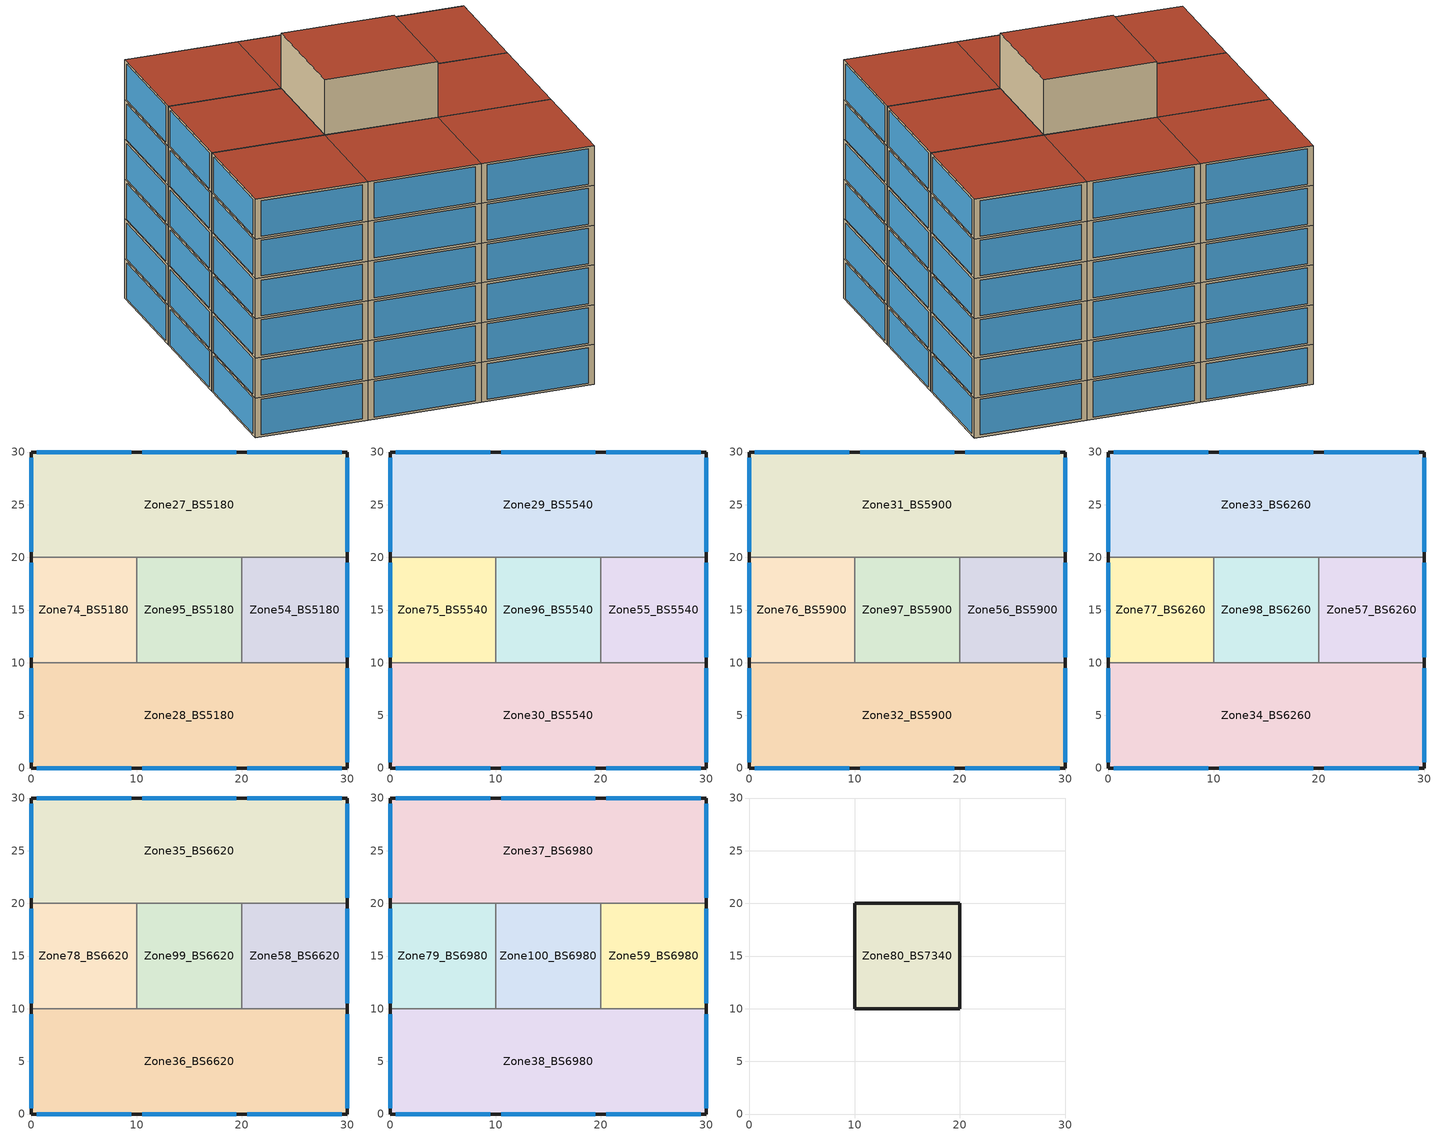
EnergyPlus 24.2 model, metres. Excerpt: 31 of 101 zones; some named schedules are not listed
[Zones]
Zone27_BS5180
 floor to Zone25_BS4820 (TBIM_PT_Slab_Raised_Floor_400_Rev): 20,30 20,20 10,20 10,30 z51.8; 10,30 10,20 0,20 0,30 z51.8; 30,30 30,20 20,20 20,30 z51.8
 wall outside (TBIM_Unitised_Curtain_Wall_200): 30,20 30,30 20,30 10,30 0,30 0,20 z51.8:55.4
 wall to Zone95_BS5180 (TBIM_RC_Core_Wall_400_Rev): 10,20 20,20 z51.8:55.4
 wall to Zone54_BS5180 (TBIM_Gypsum_Stud_Partition_125_Rev): 20,20 30,20 z51.8:55.4
 wall to Zone74_BS5180 (TBIM_Gypsum_Stud_Partition_125_Rev): 0,20 10,20 z51.8:55.4
 window (Glazing_U1.4_SHGC0.45_VT0.7): 19.47,30 10.53,30 / 9.47,30 0.53,30 / 0,29.47 0,20.53 / 30,20.53 30,29.47 / 29.47,30 20.53,30 z51.99:55.21
Zone28_BS5180
 floor to Zone26_BS4820 (TBIM_PT_Slab_Raised_Floor_400_Rev): 20,10 20,0 10,0 10,10 z51.8; 30,10 30,0 20,0 20,10 z51.8; 10,10 10,0 0,0 0,10 z51.8
 wall outside (TBIM_Unitised_Curtain_Wall_200): 0,10 0,0 10,0 20,0 30,0 30,10 z51.8:55.4
 wall to Zone95_BS5180 (TBIM_RC_Core_Wall_400_Rev): 20,10 10,10 z51.8:55.4
 wall to Zone54_BS5180 (TBIM_Gypsum_Stud_Partition_125_Rev): 30,10 20,10 z51.8:55.4
 wall to Zone74_BS5180 (TBIM_Gypsum_Stud_Partition_125_Rev): 10,10 0,10 z51.8:55.4
 window (Glazing_U1.4_SHGC0.45_VT0.7): 10.53,0 19.47,0 / 20.53,0 29.47,0 / 30,0.53 30,9.47 / 0,9.47 0,0.53 / 0.53,0 9.47,0 z51.99:55.21
Zone54_BS5180
 floor to Zone53_BS4820 (TBIM_PT_Slab_Raised_Floor_400_Rev): 30,20 30,10 20,10 20,20 z51.8
 wall outside (TBIM_Unitised_Curtain_Wall_200): 30,10 30,20 z51.8:55.4
 wall to Zone95_BS5180 (TBIM_RC_Core_Wall_400_Rev): 20,20 20,10 z51.8:55.4
 window (Glazing_U1.4_SHGC0.45_VT0.7): 30,10.53 30,19.47 z51.99:55.21
Zone74_BS5180
 floor to Zone73_BS4820 (TBIM_PT_Slab_Raised_Floor_400_Rev): 10,20 10,10 0,10 0,20 z51.8
 wall outside (TBIM_Unitised_Curtain_Wall_200): 0,20 0,10 z51.8:55.4
 wall to Zone95_BS5180 (TBIM_RC_Core_Wall_400_Rev): 10,10 10,20 z51.8:55.4
 window (Glazing_U1.4_SHGC0.45_VT0.7): 0,19.47 0,10.53 z51.99:55.21
Zone95_BS5180
 floor to Zone94_BS4820 (TBIM_PT_Slab_Raised_Floor_400_Rev): 20,20 20,10 10,10 10,20 z51.8
Zone29_BS5540
 floor to Zone27_BS5180 (TBIM_PT_Slab_Raised_Floor_400_Rev): 20,30 20,20 10,20 10,30 z55.4; 10,30 10,20 0,20 0,30 z55.4; 30,30 30,20 20,20 20,30 z55.4
 wall outside (TBIM_Unitised_Curtain_Wall_200): 30,20 30,30 20,30 10,30 0,30 0,20 z55.4:59
 wall to Zone96_BS5540 (TBIM_RC_Core_Wall_400_Rev): 10,20 20,20 z55.4:59
 wall to Zone55_BS5540 (TBIM_Gypsum_Stud_Partition_125_Rev): 20,20 30,20 z55.4:59
 wall to Zone75_BS5540 (TBIM_Gypsum_Stud_Partition_125_Rev): 0,20 10,20 z55.4:59
 window (Glazing_U1.4_SHGC0.45_VT0.7): 19.47,30 10.53,30 / 9.47,30 0.53,30 / 0,29.47 0,20.53 / 30,20.53 30,29.47 / 29.47,30 20.53,30 z55.59:58.81
Zone30_BS5540
 floor to Zone28_BS5180 (TBIM_PT_Slab_Raised_Floor_400_Rev): 20,10 20,0 10,0 10,10 z55.4; 30,10 30,0 20,0 20,10 z55.4; 10,10 10,0 0,0 0,10 z55.4
 wall outside (TBIM_Unitised_Curtain_Wall_200): 0,10 0,0 10,0 20,0 30,0 30,10 z55.4:59
 wall to Zone96_BS5540 (TBIM_RC_Core_Wall_400_Rev): 20,10 10,10 z55.4:59
 wall to Zone55_BS5540 (TBIM_Gypsum_Stud_Partition_125_Rev): 30,10 20,10 z55.4:59
 wall to Zone75_BS5540 (TBIM_Gypsum_Stud_Partition_125_Rev): 10,10 0,10 z55.4:59
 window (Glazing_U1.4_SHGC0.45_VT0.7): 10.53,0 19.47,0 / 20.53,0 29.47,0 / 30,0.53 30,9.47 / 0,9.47 0,0.53 / 0.53,0 9.47,0 z55.59:58.81
Zone55_BS5540
 floor to Zone54_BS5180 (TBIM_PT_Slab_Raised_Floor_400_Rev): 30,20 30,10 20,10 20,20 z55.4
 wall outside (TBIM_Unitised_Curtain_Wall_200): 30,10 30,20 z55.4:59
 wall to Zone96_BS5540 (TBIM_RC_Core_Wall_400_Rev): 20,20 20,10 z55.4:59
 window (Glazing_U1.4_SHGC0.45_VT0.7): 30,10.53 30,19.47 z55.59:58.81
Zone75_BS5540
 floor to Zone74_BS5180 (TBIM_PT_Slab_Raised_Floor_400_Rev): 10,20 10,10 0,10 0,20 z55.4
 wall outside (TBIM_Unitised_Curtain_Wall_200): 0,20 0,10 z55.4:59
 wall to Zone96_BS5540 (TBIM_RC_Core_Wall_400_Rev): 10,10 10,20 z55.4:59
 window (Glazing_U1.4_SHGC0.45_VT0.7): 0,19.47 0,10.53 z55.59:58.81
Zone96_BS5540
 floor to Zone95_BS5180 (TBIM_PT_Slab_Raised_Floor_400_Rev): 20,20 20,10 10,10 10,20 z55.4
Zone31_BS5900
 floor to Zone29_BS5540 (TBIM_PT_Slab_Raised_Floor_400_Rev): 20,30 20,20 10,20 10,30 z59; 10,30 10,20 0,20 0,30 z59; 30,30 30,20 20,20 20,30 z59
 wall outside (TBIM_Unitised_Curtain_Wall_200): 30,20 30,30 20,30 10,30 0,30 0,20 z59:62.6
 wall to Zone97_BS5900 (TBIM_RC_Core_Wall_400_Rev): 10,20 20,20 z59:62.6
 wall to Zone56_BS5900 (TBIM_Gypsum_Stud_Partition_125_Rev): 20,20 30,20 z59:62.6
 wall to Zone76_BS5900 (TBIM_Gypsum_Stud_Partition_125_Rev): 0,20 10,20 z59:62.6
 window (Glazing_U1.4_SHGC0.45_VT0.7): 19.47,30 10.53,30 / 9.47,30 0.53,30 / 0,29.47 0,20.53 / 30,20.53 30,29.47 / 29.47,30 20.53,30 z59.19:62.41
Zone32_BS5900
 floor to Zone30_BS5540 (TBIM_PT_Slab_Raised_Floor_400_Rev): 20,10 20,0 10,0 10,10 z59; 30,10 30,0 20,0 20,10 z59; 10,10 10,0 0,0 0,10 z59
 wall outside (TBIM_Unitised_Curtain_Wall_200): 0,10 0,0 10,0 20,0 30,0 30,10 z59:62.6
 wall to Zone97_BS5900 (TBIM_RC_Core_Wall_400_Rev): 20,10 10,10 z59:62.6
 wall to Zone56_BS5900 (TBIM_Gypsum_Stud_Partition_125_Rev): 30,10 20,10 z59:62.6
 wall to Zone76_BS5900 (TBIM_Gypsum_Stud_Partition_125_Rev): 10,10 0,10 z59:62.6
 window (Glazing_U1.4_SHGC0.45_VT0.7): 10.53,0 19.47,0 / 20.53,0 29.47,0 / 30,0.53 30,9.47 / 0,9.47 0,0.53 / 0.53,0 9.47,0 z59.19:62.41
Zone56_BS5900
 floor to Zone55_BS5540 (TBIM_PT_Slab_Raised_Floor_400_Rev): 30,20 30,10 20,10 20,20 z59
 wall outside (TBIM_Unitised_Curtain_Wall_200): 30,10 30,20 z59:62.6
 wall to Zone97_BS5900 (TBIM_RC_Core_Wall_400_Rev): 20,20 20,10 z59:62.6
 window (Glazing_U1.4_SHGC0.45_VT0.7): 30,10.53 30,19.47 z59.19:62.41
Zone76_BS5900
 floor to Zone75_BS5540 (TBIM_PT_Slab_Raised_Floor_400_Rev): 10,20 10,10 0,10 0,20 z59
 wall outside (TBIM_Unitised_Curtain_Wall_200): 0,20 0,10 z59:62.6
 wall to Zone97_BS5900 (TBIM_RC_Core_Wall_400_Rev): 10,10 10,20 z59:62.6
 window (Glazing_U1.4_SHGC0.45_VT0.7): 0,19.47 0,10.53 z59.19:62.41
Zone97_BS5900
 floor to Zone96_BS5540 (TBIM_PT_Slab_Raised_Floor_400_Rev): 20,20 20,10 10,10 10,20 z59
Zone33_BS6260
 floor to Zone31_BS5900 (TBIM_PT_Slab_Raised_Floor_400_Rev): 20,30 20,20 10,20 10,30 z62.6; 10,30 10,20 0,20 0,30 z62.6; 30,30 30,20 20,20 20,30 z62.6
 wall outside (TBIM_Unitised_Curtain_Wall_200): 30,20 30,30 20,30 10,30 0,30 0,20 z62.6:66.2
 wall to Zone98_BS6260 (TBIM_RC_Core_Wall_400_Rev): 10,20 20,20 z62.6:66.2
 wall to Zone57_BS6260 (TBIM_Gypsum_Stud_Partition_125_Rev): 20,20 30,20 z62.6:66.2
 wall to Zone77_BS6260 (TBIM_Gypsum_Stud_Partition_125_Rev): 0,20 10,20 z62.6:66.2
 window (Glazing_U1.4_SHGC0.45_VT0.7): 19.47,30 10.53,30 / 9.47,30 0.53,30 / 0,29.47 0,20.53 / 30,20.53 30,29.47 / 29.47,30 20.53,30 z62.79:66.01
Zone34_BS6260
 floor to Zone32_BS5900 (TBIM_PT_Slab_Raised_Floor_400_Rev): 20,10 20,0 10,0 10,10 z62.6; 30,10 30,0 20,0 20,10 z62.6; 10,10 10,0 0,0 0,10 z62.6
 wall outside (TBIM_Unitised_Curtain_Wall_200): 0,10 0,0 10,0 20,0 30,0 30,10 z62.6:66.2
 wall to Zone98_BS6260 (TBIM_RC_Core_Wall_400_Rev): 20,10 10,10 z62.6:66.2
 wall to Zone57_BS6260 (TBIM_Gypsum_Stud_Partition_125_Rev): 30,10 20,10 z62.6:66.2
 wall to Zone77_BS6260 (TBIM_Gypsum_Stud_Partition_125_Rev): 10,10 0,10 z62.6:66.2
 window (Glazing_U1.4_SHGC0.45_VT0.7): 10.53,0 19.47,0 / 20.53,0 29.47,0 / 30,0.53 30,9.47 / 0,9.47 0,0.53 / 0.53,0 9.47,0 z62.79:66.01
Zone57_BS6260
 floor to Zone56_BS5900 (TBIM_PT_Slab_Raised_Floor_400_Rev): 30,20 30,10 20,10 20,20 z62.6
 wall outside (TBIM_Unitised_Curtain_Wall_200): 30,10 30,20 z62.6:66.2
 wall to Zone98_BS6260 (TBIM_RC_Core_Wall_400_Rev): 20,20 20,10 z62.6:66.2
 window (Glazing_U1.4_SHGC0.45_VT0.7): 30,10.53 30,19.47 z62.79:66.01
Zone77_BS6260
 floor to Zone76_BS5900 (TBIM_PT_Slab_Raised_Floor_400_Rev): 10,20 10,10 0,10 0,20 z62.6
 wall outside (TBIM_Unitised_Curtain_Wall_200): 0,20 0,10 z62.6:66.2
 wall to Zone98_BS6260 (TBIM_RC_Core_Wall_400_Rev): 10,10 10,20 z62.6:66.2
 window (Glazing_U1.4_SHGC0.45_VT0.7): 0,19.47 0,10.53 z62.79:66.01
Zone98_BS6260
 floor to Zone97_BS5900 (TBIM_PT_Slab_Raised_Floor_400_Rev): 20,20 20,10 10,10 10,20 z62.6
Zone35_BS6620
 floor to Zone33_BS6260 (TBIM_PT_Slab_Raised_Floor_400_Rev): 20,30 20,20 10,20 10,30 z66.2; 10,30 10,20 0,20 0,30 z66.2; 30,30 30,20 20,20 20,30 z66.2
 wall outside (TBIM_Unitised_Curtain_Wall_200): 30,20 30,30 20,30 10,30 0,30 0,20 z66.2:69.8
 wall to Zone99_BS6620 (TBIM_RC_Core_Wall_400_Rev): 10,20 20,20 z66.2:69.8
 wall to Zone58_BS6620 (TBIM_Gypsum_Stud_Partition_125_Rev): 20,20 30,20 z66.2:69.8
 wall to Zone78_BS6620 (TBIM_Gypsum_Stud_Partition_125_Rev): 0,20 10,20 z66.2:69.8
 window (Glazing_U1.4_SHGC0.45_VT0.7): 19.47,30 10.53,30 / 9.47,30 0.53,30 / 0,29.47 0,20.53 / 30,20.53 30,29.47 / 29.47,30 20.53,30 z66.39:69.61
Zone36_BS6620
 floor to Zone34_BS6260 (TBIM_PT_Slab_Raised_Floor_400_Rev): 20,10 20,0 10,0 10,10 z66.2; 30,10 30,0 20,0 20,10 z66.2; 10,10 10,0 0,0 0,10 z66.2
 wall outside (TBIM_Unitised_Curtain_Wall_200): 0,10 0,0 10,0 20,0 30,0 30,10 z66.2:69.8
 wall to Zone99_BS6620 (TBIM_RC_Core_Wall_400_Rev): 20,10 10,10 z66.2:69.8
 wall to Zone58_BS6620 (TBIM_Gypsum_Stud_Partition_125_Rev): 30,10 20,10 z66.2:69.8
 wall to Zone78_BS6620 (TBIM_Gypsum_Stud_Partition_125_Rev): 10,10 0,10 z66.2:69.8
 window (Glazing_U1.4_SHGC0.45_VT0.7): 10.53,0 19.47,0 / 20.53,0 29.47,0 / 30,0.53 30,9.47 / 0,9.47 0,0.53 / 0.53,0 9.47,0 z66.39:69.61
Zone58_BS6620
 floor to Zone57_BS6260 (TBIM_PT_Slab_Raised_Floor_400_Rev): 30,20 30,10 20,10 20,20 z66.2
 wall outside (TBIM_Unitised_Curtain_Wall_200): 30,10 30,20 z66.2:69.8
 wall to Zone99_BS6620 (TBIM_RC_Core_Wall_400_Rev): 20,20 20,10 z66.2:69.8
 window (Glazing_U1.4_SHGC0.45_VT0.7): 30,10.53 30,19.47 z66.39:69.61
Zone78_BS6620
 floor to Zone77_BS6260 (TBIM_PT_Slab_Raised_Floor_400_Rev): 10,20 10,10 0,10 0,20 z66.2
 wall outside (TBIM_Unitised_Curtain_Wall_200): 0,20 0,10 z66.2:69.8
 wall to Zone99_BS6620 (TBIM_RC_Core_Wall_400_Rev): 10,10 10,20 z66.2:69.8
 window (Glazing_U1.4_SHGC0.45_VT0.7): 0,19.47 0,10.53 z66.39:69.61
Zone99_BS6620
 floor to Zone98_BS6260 (TBIM_PT_Slab_Raised_Floor_400_Rev): 20,20 20,10 10,10 10,20 z66.2
Zone100_BS6980
 floor to Zone99_BS6620 (TBIM_PT_Slab_Raised_Floor_400_Rev): 20,20 20,10 10,10 10,20 z69.8
 wall to Zone59_BS6980 (TBIM_RC_Core_Wall_400): 20,10 20,20 z69.8:73.4
 wall to Zone38_BS6980 (TBIM_RC_Core_Wall_400): 10,10 20,10 z69.8:73.4
 wall to Zone79_BS6980 (TBIM_RC_Core_Wall_400): 10,20 10,10 z69.8:73.4
 wall to Zone37_BS6980 (TBIM_RC_Core_Wall_400): 20,20 10,20 z69.8:73.4
Zone37_BS6980
 floor to Zone35_BS6620 (TBIM_PT_Slab_Raised_Floor_400_Rev): 20,30 20,20 10,20 10,30 z69.8; 10,30 10,20 0,20 0,30 z69.8; 30,30 30,20 20,20 20,30 z69.8
 wall outside (TBIM_Unitised_Curtain_Wall_200): 30,20 30,30 20,30 10,30 0,30 0,20 z69.8:73.4
 wall to Zone59_BS6980 (TBIM_Gypsum_Stud_Partition_125_Rev): 20,20 30,20 z69.8:73.4
 wall to Zone79_BS6980 (TBIM_Gypsum_Stud_Partition_125_Rev): 0,20 10,20 z69.8:73.4
 window (Glazing_U1.4_SHGC0.45_VT0.7): 19.47,30 10.53,30 / 9.47,30 0.53,30 / 0,29.47 0,20.53 / 30,20.53 30,29.47 / 29.47,30 20.53,30 z69.99:73.21
 roof outside (TBIM_Inverted_Flat_Roof_590): 10,30 10,20 20,20 20,30 z73.4; 0,30 0,20 10,20 10,30 z73.4; 20,30 20,20 30,20 30,30 z73.4
Zone38_BS6980
 floor to Zone36_BS6620 (TBIM_PT_Slab_Raised_Floor_400_Rev): 20,10 20,0 10,0 10,10 z69.8; 30,10 30,0 20,0 20,10 z69.8; 10,10 10,0 0,0 0,10 z69.8
 wall outside (TBIM_Unitised_Curtain_Wall_200): 0,10 0,0 10,0 20,0 30,0 30,10 z69.8:73.4
 wall to Zone59_BS6980 (TBIM_Gypsum_Stud_Partition_125_Rev): 30,10 20,10 z69.8:73.4
 wall to Zone79_BS6980 (TBIM_Gypsum_Stud_Partition_125_Rev): 10,10 0,10 z69.8:73.4
 window (Glazing_U1.4_SHGC0.45_VT0.7): 10.53,0 19.47,0 / 20.53,0 29.47,0 / 30,0.53 30,9.47 / 0,9.47 0,0.53 / 0.53,0 9.47,0 z69.99:73.21
 roof outside (TBIM_Inverted_Flat_Roof_590): 10,10 10,0 20,0 20,10 z73.4; 20,10 20,0 30,0 30,10 z73.4; 0,10 0,0 10,0 10,10 z73.4
Zone59_BS6980
 floor to Zone58_BS6620 (TBIM_PT_Slab_Raised_Floor_400_Rev): 30,20 30,10 20,10 20,20 z69.8
 wall outside (TBIM_Unitised_Curtain_Wall_200): 30,10 30,20 z69.8:73.4
 window (Glazing_U1.4_SHGC0.45_VT0.7): 30,10.53 30,19.47 z69.99:73.21
 roof outside (TBIM_Inverted_Flat_Roof_590): 20,20 20,10 30,10 30,20 z73.4
Zone79_BS6980
 floor to Zone78_BS6620 (TBIM_PT_Slab_Raised_Floor_400_Rev): 10,20 10,10 0,10 0,20 z69.8
 wall outside (TBIM_Unitised_Curtain_Wall_200): 0,20 0,10 z69.8:73.4
 window (Glazing_U1.4_SHGC0.45_VT0.7): 0,19.47 0,10.53 z69.99:73.21
 roof outside (TBIM_Inverted_Flat_Roof_590): 0,20 0,10 10,10 10,20 z73.4
Zone80_BS7340
 floor to Zone100_BS6980 (TBIM_PT_Slab_Raised_Floor_400_Rev): 20,20 20,10 10,10 10,20 z73.4
 wall outside (TBIM_Plant_Louvre_Screen_300): 20,10 20,20 10,20 10,10 20,10 z73.4:78.4
 roof outside (TBIM_Inverted_Flat_Roof_590): 10,20 10,10 20,10 20,20 z78.4
[SizingPeriod:DesignDay] Day of Month=21; Dry-Bulb Temp Range Modifier Type=DefaultMultipliers; Barometric Pressure {Pa}=100881; Rain {Yes/No}=No; Snow on ground {Yes/No}=No; Daylight Savings Time Indicator {Yes/No}=No
Name | Month | Day Type | Max Dry-Bulb Temp {C} | Daily Dry-Bulb Temp Range {C} | Humidity Condition Type | Wetbulb/Dewpoint at Max Dry-Bulb {C} | Wind Speed {m/s} | Wind Direction {Degrees; N=0, S=180} | Solar Model Indicator | Clearness (0.0 to 1.2) | ASHRAE Clear Sky Beam Optical Depth (taub) | ASHRAE Clear Sky Diffuse Optical Depth (taud)
Bologna-Marconi.AP Ann Htg 99.6% Condns DB | 1 | WinterDesignDay | -3.8 | 0 | Wetbulb | -3.8 | 2.1 | 210 | ASHRAEClearSky | 0
Bologna-Marconi.AP Ann Hum_n 99.6% Condns DP=>MCDB | 1 | WinterDesignDay | 1.2 | 0 | Dewpoint | -9.6 | 2.1 | 210 | ASHRAEClearSky | 0
Bologna-Marconi.AP Ann Htg Wind 99.6% Condns WS=>MCDB | 1 | WinterDesignDay | 8 | 0 | Wetbulb | 8 | 7.4 | 210 | ASHRAEClearSky | 0
Bologna-Marconi.AP Ann Clg .4% Condns DB=>MWB | 7 | SummerDesignDay | 35.1 | 13 | Wetbulb | 22.2 | 2.8 | 70 | ASHRAETau2017 |  | 0.452 | 2.209
[Building]
Building: clockwise north axis=20; terrain=City; solar distribution=FullExterior
[Site:WaterMainsTemperature]
calculation method=CorrelationFromWeatherFile
[Site:GroundTemperature:BuildingSurface]
6.3, 5.43, 6.97, 9.38, 15.67, 20.52, 23.8, 24.8, 23.1, 19.33, 14.29, 9.62
[Material] roughness=MediumRough; thermal absorptance=0.9; solar absorptance=0.7; visible absorptance=0.7
Name | thickness {m} | conductivity {W/m-K} | density {kg/m3} | specific heat {J/kg-K}
Reinforced concrete 300mm | 0.3 | 2.3 | 2400 | 1000
Gypsum board 25mm | 0.025 | 0.25 | 900 | 1000
Reinforced concrete 400mm | 0.4 | 2.3 | 2400 | 1000
Floor void 110mm | 0.11 | 0.5 | 1.2 | 1000
Insulated spandrel panel 146mm | 0.146 | 0.04 | 200 | 1000
Mineral wool 100mm | 0.1 | 0.035 | 40 | 1030
Mineral wool 75mm | 0.075 | 0.035 | 40 | 1030
XPS insulation 160mm | 0.16 | 0.034 | 35 | 1450
Reinforced concrete 250mm | 0.25 | 2.3 | 2400 | 1000
Triple glazing unit 54mm | 0.054 | 0.05 | 2500 | 750
Raised access floor panel 40mm | 0.04 | 0.4 | 1500 | 1000
Bitumen membrane 10mm | 0.01 | 0.17 | 1100 | 1000
Aluminium louvres 50mm | 0.05 | 160 | 2700 | 880
Gravel ballast 60mm | 0.06 | 2 | 1800 | 1000
Precast concrete 100mm | 0.1 | 2 | 2300 | 1000
Lightweight concrete screed 60mm | 0.06 | 0.4 | 1000 | 1000
[WindowMaterial:SimpleGlazingSystem]
Glazing_U1.4_SHGC0.45_VT0.7 Material: u-factor {W/m2-K}=1.4; shgc=0.45; vt=0.7
[Construction]
TBIM_RC_Core_Wall_400_Rev; TBIM_RC_Core_Wall_400: Reinforced concrete 400mm
TBIM_Plant_Louvre_Screen_300: Aluminium louvres 50mm, Mineral wool 100mm, Precast concrete 100mm
Glazing_U1.4_SHGC0.45_VT0.7: Glazing_U1.4_SHGC0.45_VT0.7 Material
TBIM_Gypsum_Stud_Partition_125_Rev: Gypsum board 25mm, Mineral wool 75mm, Gypsum board 25mm
TBIM_PT_Slab_Raised_Floor_400_Rev: Reinforced concrete 250mm, Floor void 110mm, Raised access floor panel 40mm
TBIM_Inverted_Flat_Roof_590: Gravel ballast 60mm, XPS insulation 160mm, Bitumen membrane 10mm, Lightweight concrete screed 60mm, Reinforced concrete 300mm
TBIM_Unitised_Curtain_Wall_200: Triple glazing unit 54mm, Insulated spandrel panel 146mm
[HVACTemplate:Zone:IdealLoadsAirSystem] heating supply air temp {C}=50; cooling supply air temp {C}=13; heating limit=LimitCapacity; max sensible heat capacity=Autosize; heating availability schedule=HtnSch_Season_Weekdays_7-18; dehumidification type=None; humidification type=None; demand controlled vent type=None; economizer type=NoEconomizer; heat recovery type=None; sensible heat recovery effectiveness=0; latent heat recovery effectiveness=0
Name | template thermostat | cooling limit | cooling availability schedule | outdoor air method | max cooling fow rate {m3/s} | max total cooling capacity | outdoor air object
Zone100_BS6980 | Setpoint_Zone100_BS6980..Zone100_BS6980 | NoLimit | AlwaysOff | None
Zone27_BS5180 | Setpoint_Zone27_BS5180..Zone27_BS5180 | LimitFlowRateAndCapacity | ClnSch_Season_Weekdays_7-18 | DetailedSpecification | Autosize | Autosize | Ventilation_Zone27_BS5180..Zone27_BS5180
Zone28_BS5180 | Setpoint_Zone28_BS5180..Zone28_BS5180 | LimitFlowRateAndCapacity | ClnSch_Season_Weekdays_7-18 | DetailedSpecification | Autosize | Autosize | Ventilation_Zone28_BS5180..Zone28_BS5180
Zone29_BS5540 | Setpoint_Zone29_BS5540..Zone29_BS5540 | LimitFlowRateAndCapacity | ClnSch_Season_Weekdays_7-18 | DetailedSpecification | Autosize | Autosize | Ventilation_Zone29_BS5540..Zone29_BS5540
Zone30_BS5540 | Setpoint_Zone30_BS5540..Zone30_BS5540 | LimitFlowRateAndCapacity | ClnSch_Season_Weekdays_7-18 | DetailedSpecification | Autosize | Autosize | Ventilation_Zone30_BS5540..Zone30_BS5540
Zone31_BS5900 | Setpoint_Zone31_BS5900..Zone31_BS5900 | LimitFlowRateAndCapacity | ClnSch_Season_Weekdays_7-18 | DetailedSpecification | Autosize | Autosize | Ventilation_Zone31_BS5900..Zone31_BS5900
Zone32_BS5900 | Setpoint_Zone32_BS5900..Zone32_BS5900 | LimitFlowRateAndCapacity | ClnSch_Season_Weekdays_7-18 | DetailedSpecification | Autosize | Autosize | Ventilation_Zone32_BS5900..Zone32_BS5900
Zone33_BS6260 | Setpoint_Zone33_BS6260..Zone33_BS6260 | LimitFlowRateAndCapacity | ClnSch_Season_Weekdays_7-18 | DetailedSpecification | Autosize | Autosize | Ventilation_Zone33_BS6260..Zone33_BS6260
Zone34_BS6260 | Setpoint_Zone34_BS6260..Zone34_BS6260 | LimitFlowRateAndCapacity | ClnSch_Season_Weekdays_7-18 | DetailedSpecification | Autosize | Autosize | Ventilation_Zone34_BS6260..Zone34_BS6260
Zone35_BS6620 | Setpoint_Zone35_BS6620..Zone35_BS6620 | LimitFlowRateAndCapacity | ClnSch_Season_Weekdays_7-18 | DetailedSpecification | Autosize | Autosize | Ventilation_Zone35_BS6620..Zone35_BS6620
Zone36_BS6620 | Setpoint_Zone36_BS6620..Zone36_BS6620 | LimitFlowRateAndCapacity | ClnSch_Season_Weekdays_7-18 | DetailedSpecification | Autosize | Autosize | Ventilation_Zone36_BS6620..Zone36_BS6620
Zone37_BS6980 | Setpoint_Zone37_BS6980..Zone37_BS6980 | LimitFlowRateAndCapacity | ClnSch_Season_Weekdays_7-18 | DetailedSpecification | Autosize | Autosize | Ventilation_Zone37_BS6980..Zone37_BS6980
Zone38_BS6980 | Setpoint_Zone38_BS6980..Zone38_BS6980 | LimitFlowRateAndCapacity | ClnSch_Season_Weekdays_7-18 | DetailedSpecification | Autosize | Autosize | Ventilation_Zone38_BS6980..Zone38_BS6980
Zone54_BS5180 | Setpoint_Zone54_BS5180..Zone54_BS5180 | LimitFlowRateAndCapacity | ClnSch_Season_Weekdays_7-18 | DetailedSpecification | Autosize | Autosize | Ventilation_Zone54_BS5180..Zone54_BS5180
Zone55_BS5540 | Setpoint_Zone55_BS5540..Zone55_BS5540 | LimitFlowRateAndCapacity | ClnSch_Season_Weekdays_7-18 | DetailedSpecification | Autosize | Autosize | Ventilation_Zone55_BS5540..Zone55_BS5540
Zone56_BS5900 | Setpoint_Zone56_BS5900..Zone56_BS5900 | LimitFlowRateAndCapacity | ClnSch_Season_Weekdays_7-18 | DetailedSpecification | Autosize | Autosize | Ventilation_Zone56_BS5900..Zone56_BS5900
Zone57_BS6260 | Setpoint_Zone57_BS6260..Zone57_BS6260 | LimitFlowRateAndCapacity | ClnSch_Season_Weekdays_7-18 | DetailedSpecification | Autosize | Autosize | Ventilation_Zone57_BS6260..Zone57_BS6260
Zone58_BS6620 | Setpoint_Zone58_BS6620..Zone58_BS6620 | LimitFlowRateAndCapacity | ClnSch_Season_Weekdays_7-18 | DetailedSpecification | Autosize | Autosize | Ventilation_Zone58_BS6620..Zone58_BS6620
Zone59_BS6980 | Setpoint_Zone59_BS6980..Zone59_BS6980 | LimitFlowRateAndCapacity | ClnSch_Season_Weekdays_7-18 | DetailedSpecification | Autosize | Autosize | Ventilation_Zone59_BS6980..Zone59_BS6980
Zone74_BS5180 | Setpoint_Zone74_BS5180..Zone74_BS5180 | LimitFlowRateAndCapacity | ClnSch_Season_Weekdays_7-18 | DetailedSpecification | Autosize | Autosize | Ventilation_Zone74_BS5180..Zone74_BS5180
Zone75_BS5540 | Setpoint_Zone75_BS5540..Zone75_BS5540 | LimitFlowRateAndCapacity | ClnSch_Season_Weekdays_7-18 | DetailedSpecification | Autosize | Autosize | Ventilation_Zone75_BS5540..Zone75_BS5540
Zone76_BS5900 | Setpoint_Zone76_BS5900..Zone76_BS5900 | LimitFlowRateAndCapacity | ClnSch_Season_Weekdays_7-18 | DetailedSpecification | Autosize | Autosize | Ventilation_Zone76_BS5900..Zone76_BS5900
Zone77_BS6260 | Setpoint_Zone77_BS6260..Zone77_BS6260 | LimitFlowRateAndCapacity | ClnSch_Season_Weekdays_7-18 | DetailedSpecification | Autosize | Autosize | Ventilation_Zone77_BS6260..Zone77_BS6260
Zone78_BS6620 | Setpoint_Zone78_BS6620..Zone78_BS6620 | LimitFlowRateAndCapacity | ClnSch_Season_Weekdays_7-18 | DetailedSpecification | Autosize | Autosize | Ventilation_Zone78_BS6620..Zone78_BS6620
Zone79_BS6980 | Setpoint_Zone79_BS6980..Zone79_BS6980 | LimitFlowRateAndCapacity | ClnSch_Season_Weekdays_7-18 | DetailedSpecification | Autosize | Autosize | Ventilation_Zone79_BS6980..Zone79_BS6980
Zone95_BS5180 | Setpoint_Zone95_BS5180..Zone95_BS5180 | NoLimit | AlwaysOff | None
Zone96_BS5540 | Setpoint_Zone96_BS5540..Zone96_BS5540 | NoLimit | AlwaysOff | None
Zone97_BS5900 | Setpoint_Zone97_BS5900..Zone97_BS5900 | NoLimit | AlwaysOff | None
Zone98_BS6260 | Setpoint_Zone98_BS6260..Zone98_BS6260 | NoLimit | AlwaysOff | None
Zone99_BS6620 | Setpoint_Zone99_BS6620..Zone99_BS6620 | NoLimit | AlwaysOff | None
[Zone] multiplier=1; include floor area=Yes
Name | ceiling height | volume | floor area
Zone100_BS6980; Zone54_BS5180; Zone55_BS5540; Zone56_BS5900; Zone57_BS6260; Zone58_BS6620; Zone59_BS6980; Zone74_BS5180; Zone75_BS5540; Zone76_BS5900; Zone77_BS6260; Zone78_BS6620; Zone79_BS6980; Zone95_BS5180; Zone96_BS5540; Zone97_BS5900; Zone98_BS6260; Zone99_BS6620 | 3.6 | 360 | 100
Zone27_BS5180; Zone28_BS5180; Zone29_BS5540; Zone30_BS5540; Zone31_BS5900; Zone32_BS5900; Zone33_BS6260; Zone34_BS6260; Zone35_BS6620; Zone36_BS6620; Zone37_BS6980; Zone38_BS6980 | 3.6 | 1080 | 300
Zone80_BS7340 | 5 | 500 | 100
[People] occupancy schedule=OccSch_Office; occupancy method=People/Area; radiant fraction=0.3; sensible heat fraction=autocalculate; activity schedule=Seated Adult Activity; carbon dioxide generation rate {m3/s-W}=3.82e-08
Name | zone | people per floor area {ppl/m2}
People_Zone27_BS5180..Zone27_BS5180 | Zone27_BS5180 | 0.1
People_Zone28_BS5180..Zone28_BS5180 | Zone28_BS5180 | 0.1
People_Zone29_BS5540..Zone29_BS5540 | Zone29_BS5540 | 0.1
People_Zone30_BS5540..Zone30_BS5540 | Zone30_BS5540 | 0.1
People_Zone31_BS5900..Zone31_BS5900 | Zone31_BS5900 | 0.1
People_Zone32_BS5900..Zone32_BS5900 | Zone32_BS5900 | 0.1
People_Zone33_BS6260..Zone33_BS6260 | Zone33_BS6260 | 0.1
People_Zone34_BS6260..Zone34_BS6260 | Zone34_BS6260 | 0.1
People_Zone35_BS6620..Zone35_BS6620 | Zone35_BS6620 | 0.1
People_Zone36_BS6620..Zone36_BS6620 | Zone36_BS6620 | 0.1
People_Zone37_BS6980..Zone37_BS6980 | Zone37_BS6980 | 0.1
People_Zone38_BS6980..Zone38_BS6980 | Zone38_BS6980 | 0.1
People_Zone54_BS5180..Zone54_BS5180 | Zone54_BS5180 | 0.35
People_Zone55_BS5540..Zone55_BS5540 | Zone55_BS5540 | 0.35
People_Zone56_BS5900..Zone56_BS5900 | Zone56_BS5900 | 0.35
People_Zone57_BS6260..Zone57_BS6260 | Zone57_BS6260 | 0.35
People_Zone58_BS6620..Zone58_BS6620 | Zone58_BS6620 | 0.35
People_Zone59_BS6980..Zone59_BS6980 | Zone59_BS6980 | 0.35
People_Zone74_BS5180..Zone74_BS5180 | Zone74_BS5180 | 0.08
People_Zone75_BS5540..Zone75_BS5540 | Zone75_BS5540 | 0.08
People_Zone76_BS5900..Zone76_BS5900 | Zone76_BS5900 | 0.08
People_Zone77_BS6260..Zone77_BS6260 | Zone77_BS6260 | 0.08
People_Zone78_BS6620..Zone78_BS6620 | Zone78_BS6620 | 0.08
People_Zone79_BS6980..Zone79_BS6980 | Zone79_BS6980 | 0.08
[Lights] lighting level method=Watts/Area; return air fraction=0; radiant fraction=0.32; visible fraction=0.25
Name | zone | schedule | lighting per floor area {W/m2}
Lighting_Zone100_BS6980..Zone100_BS6980 | Zone100_BS6980 | LghSch_Circulation | 6
Lighting_Zone27_BS5180..Zone27_BS5180 | Zone27_BS5180 | LghSch_Office | 10
Lighting_Zone28_BS5180..Zone28_BS5180 | Zone28_BS5180 | LghSch_Office | 10
Lighting_Zone29_BS5540..Zone29_BS5540 | Zone29_BS5540 | LghSch_Office | 10
Lighting_Zone30_BS5540..Zone30_BS5540 | Zone30_BS5540 | LghSch_Office | 10
Lighting_Zone31_BS5900..Zone31_BS5900 | Zone31_BS5900 | LghSch_Office | 10
Lighting_Zone32_BS5900..Zone32_BS5900 | Zone32_BS5900 | LghSch_Office | 10
Lighting_Zone33_BS6260..Zone33_BS6260 | Zone33_BS6260 | LghSch_Office | 10
Lighting_Zone34_BS6260..Zone34_BS6260 | Zone34_BS6260 | LghSch_Office | 10
Lighting_Zone35_BS6620..Zone35_BS6620 | Zone35_BS6620 | LghSch_Office | 10
Lighting_Zone36_BS6620..Zone36_BS6620 | Zone36_BS6620 | LghSch_Office | 10
Lighting_Zone37_BS6980..Zone37_BS6980 | Zone37_BS6980 | LghSch_Office | 10
Lighting_Zone38_BS6980..Zone38_BS6980 | Zone38_BS6980 | LghSch_Office | 10
Lighting_Zone54_BS5180..Zone54_BS5180 | Zone54_BS5180 | LghSch_Office | 10
Lighting_Zone55_BS5540..Zone55_BS5540 | Zone55_BS5540 | LghSch_Office | 10
Lighting_Zone56_BS5900..Zone56_BS5900 | Zone56_BS5900 | LghSch_Office | 10
Lighting_Zone57_BS6260..Zone57_BS6260 | Zone57_BS6260 | LghSch_Office | 10
Lighting_Zone58_BS6620..Zone58_BS6620 | Zone58_BS6620 | LghSch_Office | 10
Lighting_Zone59_BS6980..Zone59_BS6980 | Zone59_BS6980 | LghSch_Office | 10
Lighting_Zone74_BS5180..Zone74_BS5180 | Zone74_BS5180 | LghSch_Office | 10
Lighting_Zone75_BS5540..Zone75_BS5540 | Zone75_BS5540 | LghSch_Office | 10
Lighting_Zone76_BS5900..Zone76_BS5900 | Zone76_BS5900 | LghSch_Office | 10
Lighting_Zone77_BS6260..Zone77_BS6260 | Zone77_BS6260 | LghSch_Office | 10
Lighting_Zone78_BS6620..Zone78_BS6620 | Zone78_BS6620 | LghSch_Office | 10
Lighting_Zone79_BS6980..Zone79_BS6980 | Zone79_BS6980 | LghSch_Office | 10
Lighting_Zone80_BS7340..Zone80_BS7340 | Zone80_BS7340 | LghSch_Circulation | 3
Lighting_Zone95_BS5180..Zone95_BS5180 | Zone95_BS5180 | LghSch_Circulation | 6
Lighting_Zone96_BS5540..Zone96_BS5540 | Zone96_BS5540 | LghSch_Circulation | 6
Lighting_Zone97_BS5900..Zone97_BS5900 | Zone97_BS5900 | LghSch_Circulation | 6
Lighting_Zone98_BS6260..Zone98_BS6260 | Zone98_BS6260 | LghSch_Circulation | 6
Lighting_Zone99_BS6620..Zone99_BS6620 | Zone99_BS6620 | LghSch_Circulation | 6
[ElectricEquipment] equipment level method=Watts/Area; latent fraction=0; radiant fraction=0; lost fraction=0
Name | zone | schedule | equipment per floor area {W/m2}
Equipment_Zone100_BS6980..Zone100_BS6980 | Zone100_BS6980 | EqpSch_Circulation | 1
Equipment_Zone27_BS5180..Zone27_BS5180 | Zone27_BS5180 | EqpSch_Office | 10
Equipment_Zone28_BS5180..Zone28_BS5180 | Zone28_BS5180 | EqpSch_Office | 10
Equipment_Zone29_BS5540..Zone29_BS5540 | Zone29_BS5540 | EqpSch_Office | 10
Equipment_Zone30_BS5540..Zone30_BS5540 | Zone30_BS5540 | EqpSch_Office | 10
Equipment_Zone31_BS5900..Zone31_BS5900 | Zone31_BS5900 | EqpSch_Office | 10
Equipment_Zone32_BS5900..Zone32_BS5900 | Zone32_BS5900 | EqpSch_Office | 10
Equipment_Zone33_BS6260..Zone33_BS6260 | Zone33_BS6260 | EqpSch_Office | 10
Equipment_Zone34_BS6260..Zone34_BS6260 | Zone34_BS6260 | EqpSch_Office | 10
Equipment_Zone35_BS6620..Zone35_BS6620 | Zone35_BS6620 | EqpSch_Office | 10
Equipment_Zone36_BS6620..Zone36_BS6620 | Zone36_BS6620 | EqpSch_Office | 10
Equipment_Zone37_BS6980..Zone37_BS6980 | Zone37_BS6980 | EqpSch_Office | 10
Equipment_Zone38_BS6980..Zone38_BS6980 | Zone38_BS6980 | EqpSch_Office | 10
Equipment_Zone54_BS5180..Zone54_BS5180 | Zone54_BS5180 | EqpSch_Office | 4
Equipment_Zone55_BS5540..Zone55_BS5540 | Zone55_BS5540 | EqpSch_Office | 4
Equipment_Zone56_BS5900..Zone56_BS5900 | Zone56_BS5900 | EqpSch_Office | 4
Equipment_Zone57_BS6260..Zone57_BS6260 | Zone57_BS6260 | EqpSch_Office | 4
Equipment_Zone58_BS6620..Zone58_BS6620 | Zone58_BS6620 | EqpSch_Office | 4
Equipment_Zone59_BS6980..Zone59_BS6980 | Zone59_BS6980 | EqpSch_Office | 4
Equipment_Zone74_BS5180..Zone74_BS5180 | Zone74_BS5180 | EqpSch_Office | 10
Equipment_Zone75_BS5540..Zone75_BS5540 | Zone75_BS5540 | EqpSch_Office | 10
Equipment_Zone76_BS5900..Zone76_BS5900 | Zone76_BS5900 | EqpSch_Office | 10
Equipment_Zone77_BS6260..Zone77_BS6260 | Zone77_BS6260 | EqpSch_Office | 10
Equipment_Zone78_BS6620..Zone78_BS6620 | Zone78_BS6620 | EqpSch_Office | 10
Equipment_Zone79_BS6980..Zone79_BS6980 | Zone79_BS6980 | EqpSch_Office | 10
Equipment_Zone80_BS7340..Zone80_BS7340 | Zone80_BS7340 | AlwaysOn | 5
Equipment_Zone95_BS5180..Zone95_BS5180 | Zone95_BS5180 | EqpSch_Circulation | 1
Equipment_Zone96_BS5540..Zone96_BS5540 | Zone96_BS5540 | EqpSch_Circulation | 1
Equipment_Zone97_BS5900..Zone97_BS5900 | Zone97_BS5900 | EqpSch_Circulation | 1
Equipment_Zone98_BS6260..Zone98_BS6260 | Zone98_BS6260 | EqpSch_Circulation | 1
Equipment_Zone99_BS6620..Zone99_BS6620 | Zone99_BS6620 | EqpSch_Circulation | 1
[ZoneInfiltration:DesignFlowRate] schedule=AlwaysOn; flow rate method=Flow/ExteriorArea; flow per exterior area {m3/s-m2}=0.0003; constant term coefficient=1; temperature term coefficient=0; velocity term coefficient=0
Name | zone
Infiltration_Zone100_BS6980..Zone100_BS6980 | Zone100_BS6980
Infiltration_Zone27_BS5180..Zone27_BS5180 | Zone27_BS5180
Infiltration_Zone28_BS5180..Zone28_BS5180 | Zone28_BS5180
Infiltration_Zone29_BS5540..Zone29_BS5540 | Zone29_BS5540
Infiltration_Zone30_BS5540..Zone30_BS5540 | Zone30_BS5540
Infiltration_Zone31_BS5900..Zone31_BS5900 | Zone31_BS5900
Infiltration_Zone32_BS5900..Zone32_BS5900 | Zone32_BS5900
Infiltration_Zone33_BS6260..Zone33_BS6260 | Zone33_BS6260
Infiltration_Zone34_BS6260..Zone34_BS6260 | Zone34_BS6260
Infiltration_Zone35_BS6620..Zone35_BS6620 | Zone35_BS6620
Infiltration_Zone36_BS6620..Zone36_BS6620 | Zone36_BS6620
Infiltration_Zone37_BS6980..Zone37_BS6980 | Zone37_BS6980
Infiltration_Zone38_BS6980..Zone38_BS6980 | Zone38_BS6980
Infiltration_Zone54_BS5180..Zone54_BS5180 | Zone54_BS5180
Infiltration_Zone55_BS5540..Zone55_BS5540 | Zone55_BS5540
Infiltration_Zone56_BS5900..Zone56_BS5900 | Zone56_BS5900
Infiltration_Zone57_BS6260..Zone57_BS6260 | Zone57_BS6260
Infiltration_Zone58_BS6620..Zone58_BS6620 | Zone58_BS6620
Infiltration_Zone59_BS6980..Zone59_BS6980 | Zone59_BS6980
Infiltration_Zone74_BS5180..Zone74_BS5180 | Zone74_BS5180
Infiltration_Zone75_BS5540..Zone75_BS5540 | Zone75_BS5540
Infiltration_Zone76_BS5900..Zone76_BS5900 | Zone76_BS5900
Infiltration_Zone77_BS6260..Zone77_BS6260 | Zone77_BS6260
Infiltration_Zone78_BS6620..Zone78_BS6620 | Zone78_BS6620
Infiltration_Zone79_BS6980..Zone79_BS6980 | Zone79_BS6980
Infiltration_Zone80_BS7340..Zone80_BS7340 | Zone80_BS7340
Infiltration_Zone95_BS5180..Zone95_BS5180 | Zone95_BS5180
Infiltration_Zone96_BS5540..Zone96_BS5540 | Zone96_BS5540
Infiltration_Zone97_BS5900..Zone97_BS5900 | Zone97_BS5900
Infiltration_Zone98_BS6260..Zone98_BS6260 | Zone98_BS6260
Infiltration_Zone99_BS6620..Zone99_BS6620 | Zone99_BS6620
[DesignSpecification:OutdoorAir] flow rate method=Maximum; flow per person {m3/s-person}=0.04; flow per floor area {m3/s-m2}=0; flow per zone {m3/s}=0; air changes per hour {1/hr}=0; outdoor air schedule=VntSch_Weekdays_7-18
Ventilation_Zone27_BS5180..Zone27_BS5180; Ventilation_Zone28_BS5180..Zone28_BS5180; Ventilation_Zone29_BS5540..Zone29_BS5540; Ventilation_Zone30_BS5540..Zone30_BS5540; Ventilation_Zone31_BS5900..Zone31_BS5900; Ventilation_Zone32_BS5900..Zone32_BS5900; Ventilation_Zone33_BS6260..Zone33_BS6260; Ventilation_Zone34_BS6260..Zone34_BS6260; Ventilation_Zone35_BS6620..Zone35_BS6620; Ventilation_Zone36_BS6620..Zone36_BS6620; Ventilation_Zone37_BS6980..Zone37_BS6980; Ventilation_Zone38_BS6980..Zone38_BS6980; Ventilation_Zone54_BS5180..Zone54_BS5180; Ventilation_Zone55_BS5540..Zone55_BS5540; Ventilation_Zone56_BS5900..Zone56_BS5900; Ventilation_Zone57_BS6260..Zone57_BS6260; Ventilation_Zone58_BS6620..Zone58_BS6620; Ventilation_Zone59_BS6980..Zone59_BS6980; Ventilation_Zone74_BS5180..Zone74_BS5180; Ventilation_Zone75_BS5540..Zone75_BS5540; Ventilation_Zone76_BS5900..Zone76_BS5900; Ventilation_Zone77_BS6260..Zone77_BS6260; Ventilation_Zone78_BS6620..Zone78_BS6620; Ventilation_Zone79_BS6980..Zone79_BS6980
[HVACTemplate:Thermostat]
Name | heating setpoint schedule | cooling setpoint schedule
Setpoint_Zone0_BS0..Zone0_BS0; Setpoint_Zone10_BS1940..Zone10_BS1940; Setpoint_Zone11_BS2300..Zone11_BS2300; Setpoint_Zone12_BS2300..Zone12_BS2300; Setpoint_Zone13_BS2660..Zone13_BS2660; Setpoint_Zone14_BS2660..Zone14_BS2660; Setpoint_Zone15_BS3020..Zone15_BS3020; Setpoint_Zone16_BS3020..Zone16_BS3020; Setpoint_Zone17_BS3380..Zone17_BS3380; Setpoint_Zone18_BS3380..Zone18_BS3380; Setpoint_Zone19_BS3740..Zone19_BS3740; Setpoint_Zone1_BS500..Zone1_BS500; Setpoint_Zone20_BS3740..Zone20_BS3740; Setpoint_Zone21_BS4100..Zone21_BS4100; Setpoint_Zone22_BS4100..Zone22_BS4100; Setpoint_Zone23_BS4460..Zone23_BS4460; Setpoint_Zone24_BS4460..Zone24_BS4460; Setpoint_Zone25_BS4820..Zone25_BS4820; Setpoint_Zone26_BS4820..Zone26_BS4820; Setpoint_Zone27_BS5180..Zone27_BS5180; Setpoint_Zone28_BS5180..Zone28_BS5180; Setpoint_Zone29_BS5540..Zone29_BS5540; Setpoint_Zone2_BS500..Zone2_BS500; Setpoint_Zone30_BS5540..Zone30_BS5540; Setpoint_Zone31_BS5900..Zone31_BS5900; Setpoint_Zone32_BS5900..Zone32_BS5900; Setpoint_Zone33_BS6260..Zone33_BS6260; Setpoint_Zone34_BS6260..Zone34_BS6260; Setpoint_Zone35_BS6620..Zone35_BS6620; Setpoint_Zone36_BS6620..Zone36_BS6620; Setpoint_Zone37_BS6980..Zone37_BS6980; Setpoint_Zone38_BS6980..Zone38_BS6980; Setpoint_Zone39_BS0..Zone39_BS0; Setpoint_Zone3_BS860..Zone3_BS860; Setpoint_Zone40_BS0..Zone40_BS0; Setpoint_Zone41_BS500..Zone41_BS500; Setpoint_Zone42_BS860..Zone42_BS860; Setpoint_Zone43_BS1220..Zone43_BS1220; Setpoint_Zone44_BS1580..Zone44_BS1580; Setpoint_Zone45_BS1940..Zone45_BS1940; Setpoint_Zone46_BS2300..Zone46_BS2300; Setpoint_Zone47_BS2660..Zone47_BS2660; Setpoint_Zone48_BS3020..Zone48_BS3020; Setpoint_Zone49_BS3380..Zone49_BS3380; Setpoint_Zone4_BS860..Zone4_BS860; Setpoint_Zone50_BS3740..Zone50_BS3740; Setpoint_Zone51_BS4100..Zone51_BS4100; Setpoint_Zone52_BS4460..Zone52_BS4460; Setpoint_Zone53_BS4820..Zone53_BS4820; Setpoint_Zone54_BS5180..Zone54_BS5180; Setpoint_Zone55_BS5540..Zone55_BS5540; Setpoint_Zone56_BS5900..Zone56_BS5900; Setpoint_Zone57_BS6260..Zone57_BS6260; Setpoint_Zone58_BS6620..Zone58_BS6620; Setpoint_Zone59_BS6980..Zone59_BS6980; Setpoint_Zone5_BS1220..Zone5_BS1220; Setpoint_Zone60_BS0..Zone60_BS0; Setpoint_Zone61_BS500..Zone61_BS500; Setpoint_Zone62_BS860..Zone62_BS860; Setpoint_Zone63_BS1220..Zone63_BS1220; Setpoint_Zone64_BS1580..Zone64_BS1580; Setpoint_Zone65_BS1940..Zone65_BS1940; Setpoint_Zone66_BS2300..Zone66_BS2300; Setpoint_Zone67_BS2660..Zone67_BS2660; Setpoint_Zone68_BS3020..Zone68_BS3020; Setpoint_Zone69_BS3380..Zone69_BS3380; Setpoint_Zone6_BS1220..Zone6_BS1220; Setpoint_Zone70_BS3740..Zone70_BS3740; Setpoint_Zone71_BS4100..Zone71_BS4100; Setpoint_Zone72_BS4460..Zone72_BS4460; Setpoint_Zone73_BS4820..Zone73_BS4820; Setpoint_Zone74_BS5180..Zone74_BS5180; Setpoint_Zone75_BS5540..Zone75_BS5540; Setpoint_Zone76_BS5900..Zone76_BS5900; Setpoint_Zone77_BS6260..Zone77_BS6260; Setpoint_Zone78_BS6620..Zone78_BS6620; Setpoint_Zone79_BS6980..Zone79_BS6980; Setpoint_Zone7_BS1580..Zone7_BS1580; Setpoint_Zone8_BS1580..Zone8_BS1580 | Heating setpoint 20 | Cooling setpoint 26
Setpoint_Zone100_BS6980..Zone100_BS6980; Setpoint_Zone82_BS500..Zone82_BS500; Setpoint_Zone83_BS860..Zone83_BS860; Setpoint_Zone84_BS1220..Zone84_BS1220; Setpoint_Zone85_BS1580..Zone85_BS1580; Setpoint_Zone86_BS1940..Zone86_BS1940; Setpoint_Zone87_BS2300..Zone87_BS2300; Setpoint_Zone88_BS2660..Zone88_BS2660; Setpoint_Zone89_BS3020..Zone89_BS3020; Setpoint_Zone90_BS3380..Zone90_BS3380; Setpoint_Zone91_BS3740..Zone91_BS3740; Setpoint_Zone92_BS4100..Zone92_BS4100; Setpoint_Zone93_BS4460..Zone93_BS4460; Setpoint_Zone94_BS4820..Zone94_BS4820; Setpoint_Zone95_BS5180..Zone95_BS5180; Setpoint_Zone96_BS5540..Zone96_BS5540; Setpoint_Zone97_BS5900..Zone97_BS5900; Setpoint_Zone98_BS6260..Zone98_BS6260 | Heating setpoint 18 | Cooling setpoint 26
Setpoint_Zone81_BS0..Zone81_BS0 | Heating setpoint 18 | Cooling setpoint 27
[Schedule:Year]
LghSch_Circulation, LghSch_Circulation_Week 1, 1, 1, 12, 31
EqpSch_Circulation, EqpSch_Circulation_Week 1, 1, 1, 12, 31
HtnSch_Season_Weekdays_7-18, HtnSch_Season_Weekdays_7-18_Week 3, 1, 1, 4, 15, HtnSch_Season_Weekdays_7-18_Week 2, 4, 16, 10, 14, HtnSch_Season_Weekdays_7-18_Week 1, 10, 15, 12, 31
VntSch_Weekdays_7-18, VntSch_Weekdays_7-18_Week 1, 1, 1, 12, 31
OccSch_Office, OccSch_Office_Week 1, 1, 1, 12, 31
ClnSch_Season_Weekdays_7-18, ClnSch_Season_Weekdays_7-18_Week 2, 1, 1, 5, 31, ClnSch_Season_Weekdays_7-18_Week 1, 6, 1, 9, 15, ClnSch_Season_Weekdays_7-18_Week 2, 9, 16, 12, 31
LghSch_Office, LghSch_Office_Week 1, 1, 1, 12, 31
EqpSch_Office, EqpSch_Office_Week 1, 1, 1, 12, 31
[Schedule:Week:Daily]
LghSch_Circulation_Week 1: LghSch_Circulation_Sunday0, LghSch_Circulation_Weekdays0, LghSch_Circulation_Weekdays0, LghSch_Circulation_Weekdays0, LghSch_Circulation_Weekdays0, LghSch_Circulation_Weekdays0, LghSch_Circulation_Saturday0, LghSch_Circulation_Off, LghSch_Circulation_Off, LghSch_Circulation_Off, LghSch_Circulation_Off, LghSch_Circulation_Off
EqpSch_Circulation_Week 1: EqpSch_Circulation_Sunday0, EqpSch_Circulation_Weekdays0, EqpSch_Circulation_Weekdays0, EqpSch_Circulation_Weekdays0, EqpSch_Circulation_Weekdays0, EqpSch_Circulation_Weekdays0, EqpSch_Circulation_Saturday0, EqpSch_Circulation_Off, EqpSch_Circulation_Off, EqpSch_Circulation_Off, EqpSch_Circulation_Off, EqpSch_Circulation_Off
HtnSch_Season_Weekdays_7-18_Week 1: HtnSch_Season_Weekdays_7-18_Sunday1, HtnSch_Season_Weekdays_7-18_Weekdays1, HtnSch_Season_Weekdays_7-18_Weekdays1, HtnSch_Season_Weekdays_7-18_Weekdays1, HtnSch_Season_Weekdays_7-18_Weekdays1, HtnSch_Season_Weekdays_7-18_Weekdays1, HtnSch_Season_Weekdays_7-18_Saturday1, HtnSch_Season_Weekdays_7-18_Off, HtnSch_Season_Weekdays_7-18_Off, HtnSch_Season_Weekdays_7-18_Off, HtnSch_Season_Weekdays_7-18_Off, HtnSch_Season_Weekdays_7-18_Off
HtnSch_Season_Weekdays_7-18_Week 2: HtnSch_Season_Weekdays_7-18_Off, HtnSch_Season_Weekdays_7-18_Off, HtnSch_Season_Weekdays_7-18_Off, HtnSch_Season_Weekdays_7-18_Off, HtnSch_Season_Weekdays_7-18_Off, HtnSch_Season_Weekdays_7-18_Off, HtnSch_Season_Weekdays_7-18_Off, HtnSch_Season_Weekdays_7-18_Off, HtnSch_Season_Weekdays_7-18_Off, HtnSch_Season_Weekdays_7-18_Off, HtnSch_Season_Weekdays_7-18_Off, HtnSch_Season_Weekdays_7-18_Off
HtnSch_Season_Weekdays_7-18_Week 3: HtnSch_Season_Weekdays_7-18_Sunday0, HtnSch_Season_Weekdays_7-18_Weekdays0, HtnSch_Season_Weekdays_7-18_Weekdays0, HtnSch_Season_Weekdays_7-18_Weekdays0, HtnSch_Season_Weekdays_7-18_Weekdays0, HtnSch_Season_Weekdays_7-18_Weekdays0, HtnSch_Season_Weekdays_7-18_Saturday0, HtnSch_Season_Weekdays_7-18_Off, HtnSch_Season_Weekdays_7-18_Off, HtnSch_Season_Weekdays_7-18_Off, HtnSch_Season_Weekdays_7-18_Off, HtnSch_Season_Weekdays_7-18_Off
VntSch_Weekdays_7-18_Week 1: VntSch_Weekdays_7-18_Sunday0, VntSch_Weekdays_7-18_Weekdays0, VntSch_Weekdays_7-18_Weekdays0, VntSch_Weekdays_7-18_Weekdays0, VntSch_Weekdays_7-18_Weekdays0, VntSch_Weekdays_7-18_Weekdays0, VntSch_Weekdays_7-18_Saturday0, VntSch_Weekdays_7-18_Off, VntSch_Weekdays_7-18_Off, VntSch_Weekdays_7-18_Off, VntSch_Weekdays_7-18_Off, VntSch_Weekdays_7-18_Off
OccSch_Office_Week 1: OccSch_Office_Sunday0, OccSch_Office_Weekdays0, OccSch_Office_Weekdays0, OccSch_Office_Weekdays0, OccSch_Office_Weekdays0, OccSch_Office_Weekdays0, OccSch_Office_Saturday0, OccSch_Office_Off, OccSch_Office_Off, OccSch_Office_Off, OccSch_Office_Off, OccSch_Office_Off
ClnSch_Season_Weekdays_7-18_Week 1: ClnSch_Season_Weekdays_7-18_Sunday0, ClnSch_Season_Weekdays_7-18_Weekdays0, ClnSch_Season_Weekdays_7-18_Weekdays0, ClnSch_Season_Weekdays_7-18_Weekdays0, ClnSch_Season_Weekdays_7-18_Weekdays0, ClnSch_Season_Weekdays_7-18_Weekdays0, ClnSch_Season_Weekdays_7-18_Saturday0, ClnSch_Season_Weekdays_7-18_Off, ClnSch_Season_Weekdays_7-18_Off, ClnSch_Season_Weekdays_7-18_Off, ClnSch_Season_Weekdays_7-18_Off, ClnSch_Season_Weekdays_7-18_Off
ClnSch_Season_Weekdays_7-18_Week 2: ClnSch_Season_Weekdays_7-18_Off, ClnSch_Season_Weekdays_7-18_Off, ClnSch_Season_Weekdays_7-18_Off, ClnSch_Season_Weekdays_7-18_Off, ClnSch_Season_Weekdays_7-18_Off, ClnSch_Season_Weekdays_7-18_Off, ClnSch_Season_Weekdays_7-18_Off, ClnSch_Season_Weekdays_7-18_Off, ClnSch_Season_Weekdays_7-18_Off, ClnSch_Season_Weekdays_7-18_Off, ClnSch_Season_Weekdays_7-18_Off, ClnSch_Season_Weekdays_7-18_Off
LghSch_Office_Week 1: LghSch_Office_Sunday0, LghSch_Office_Weekdays0, LghSch_Office_Weekdays0, LghSch_Office_Weekdays0, LghSch_Office_Weekdays0, LghSch_Office_Weekdays0, LghSch_Office_Saturday0, LghSch_Office_Off, LghSch_Office_Off, LghSch_Office_Off, LghSch_Office_Off, LghSch_Office_Off
EqpSch_Office_Week 1: EqpSch_Office_Sunday0, EqpSch_Office_Weekdays0, EqpSch_Office_Weekdays0, EqpSch_Office_Weekdays0, EqpSch_Office_Weekdays0, EqpSch_Office_Weekdays0, EqpSch_Office_Saturday0, EqpSch_Office_Off, EqpSch_Office_Off, EqpSch_Office_Off, EqpSch_Office_Off, EqpSch_Office_Off
[Schedule:Day:Interval]
LghSch_Circulation_Off, No, 24:00, 0
LghSch_Circulation_Weekdays0, No, 07:00, 0, 19:00, 0.1, 24:00, 0
LghSch_Circulation_Saturday0, No, 08:00, 0, 13:00, 0.05, 24:00, 0
LghSch_Circulation_Sunday0, No, 24:00, 0
EqpSch_Circulation_Off, No, 24:00, 0
EqpSch_Circulation_Weekdays0, No, 07:00, 0, 19:00, 0.1, 24:00, 0
EqpSch_Circulation_Saturday0, No, 08:00, 0, 13:00, 0.05, 24:00, 0
EqpSch_Circulation_Sunday0, No, 24:00, 0
HtnSch_Season_Weekdays_7-18_Off, No, 24:00, 0
HtnSch_Season_Weekdays_7-18_Weekdays0, No, 07:00, 0, 18:00, 1, 24:00, 0
HtnSch_Season_Weekdays_7-18_Saturday0, No, 24:00, 0
HtnSch_Season_Weekdays_7-18_Sunday0, No, 24:00, 0
HtnSch_Season_Weekdays_7-18_Weekdays1, No, 07:00, 0, 18:00, 1, 24:00, 0
HtnSch_Season_Weekdays_7-18_Saturday1, No, 24:00, 0
HtnSch_Season_Weekdays_7-18_Sunday1, No, 24:00, 0
VntSch_Weekdays_7-18_Off, No, 24:00, 0
VntSch_Weekdays_7-18_Weekdays0, No, 07:00, 0, 18:00, 1, 24:00, 0
VntSch_Weekdays_7-18_Saturday0, No, 24:00, 0
VntSch_Weekdays_7-18_Sunday0, No, 24:00, 0
OccSch_Office_Off, No, 24:00, 0
OccSch_Office_Weekdays0, No, 07:00, 0, 08:00, 0.3, 12:00, 0.9, 14:00, 0.5, 18:00, 0.9, 20:00, 0.2, 24:00, 0
OccSch_Office_Saturday0, No, 08:00, 0, 13:00, 0.2, 24:00, 0
OccSch_Office_Sunday0, No, 24:00, 0
ClnSch_Season_Weekdays_7-18_Off, No, 24:00, 0
ClnSch_Season_Weekdays_7-18_Weekdays0, No, 07:00, 0, 18:00, 1, 24:00, 0
ClnSch_Season_Weekdays_7-18_Saturday0, No, 24:00, 0
ClnSch_Season_Weekdays_7-18_Sunday0, No, 24:00, 0
LghSch_Office_Off, No, 24:00, 0
LghSch_Office_Weekdays0, No, 07:00, 0, 08:00, 0.3, 12:00, 0.9, 14:00, 0.5, 18:00, 0.9, 20:00, 0.2, 24:00, 0
LghSch_Office_Saturday0, No, 08:00, 0, 13:00, 0.2, 24:00, 0
LghSch_Office_Sunday0, No, 24:00, 0
EqpSch_Office_Off, No, 24:00, 0
EqpSch_Office_Weekdays0, No, 07:00, 0, 08:00, 0.3, 12:00, 0.9, 14:00, 0.5, 18:00, 0.9, 20:00, 0.2, 24:00, 0
EqpSch_Office_Saturday0, No, 08:00, 0, 13:00, 0.2, 24:00, 0
EqpSch_Office_Sunday0, No, 24:00, 0
[Schedule:Constant]
Name | schedule | value
 | AlwaysOff | 0
 | AlwaysOn | 1
 | Seated Adult Activity | 120
